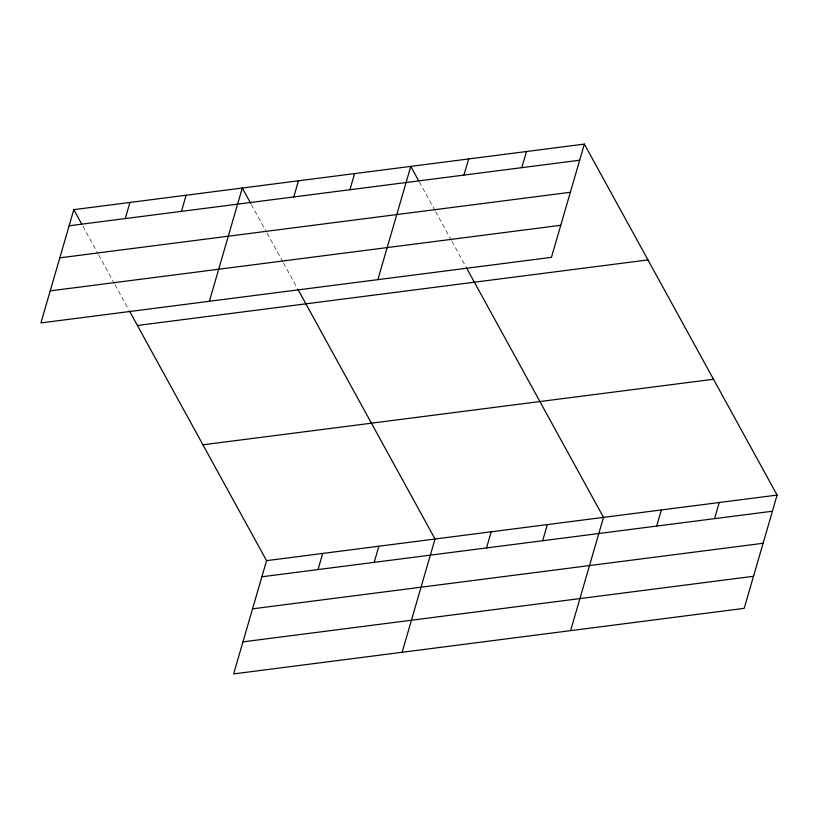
<?xml version="1.0" encoding="UTF-8"?>
<svg xmlns="http://www.w3.org/2000/svg" width="818" height="818" viewBox="0 0 818 818"><rect width="100%" height="100%" fill="white"/><g stroke="black" fill="none" stroke-linecap="round" stroke-linejoin="round"><path stroke-width="0.61" stroke-dasharray="4.09 3.07" d="M419.245 181.821L435.002 210.502M435.605 211.606L451.352 240.287M451.965 241.392L465.892 266.76M251.371 204.561L266.515 232.138M267.128 233.242L282.875 261.924M283.478 263.028L297.415 288.406M82.894 226.197L98.037 253.784M98.641 254.889L114.397 283.57M115.001 284.664L128.927 310.042"/><path stroke-width="1.23" d="M73.804 209.653L40.9 322.916L551.444 257.353L584.359 144.091L73.804 209.653L81.677 223.999M125.277 218.58L129.97 202.445M181.443 211.371L186.126 195.226M209.377 301.28L242.292 188.017L250.768 203.457M293.764 196.944L298.447 180.809M349.92 189.735L354.603 173.59M129.541 311.147L266.556 560.647L233.641 673.909L744.196 608.347L777.1 495.084L584.359 144.091M377.865 279.644L410.769 166.381L418.642 180.717M318.018 569.573L322.711 553.438M463.939 175.083L468.632 158.948M374.184 562.365L378.867 546.22M521.802 167.659L526.495 151.514M402.129 652.273L435.033 539.011L298.018 289.511M486.505 547.937L491.189 531.802M542.661 540.729L547.354 524.583M570.606 630.637L603.51 517.375L466.495 267.864M656.69 526.076L661.373 509.941M714.554 518.653L719.237 502.508M69.121 225.788L579.665 160.226M59.806 257.844L570.35 192.281M50.215 290.871L560.759 225.298M137.414 325.482L647.958 259.919M202.946 444.818L713.49 379.255M266.556 560.647L777.1 495.084M261.862 576.782L772.407 511.219M252.547 608.837L763.102 543.275M242.956 641.864L753.511 576.291"/></g></svg>
